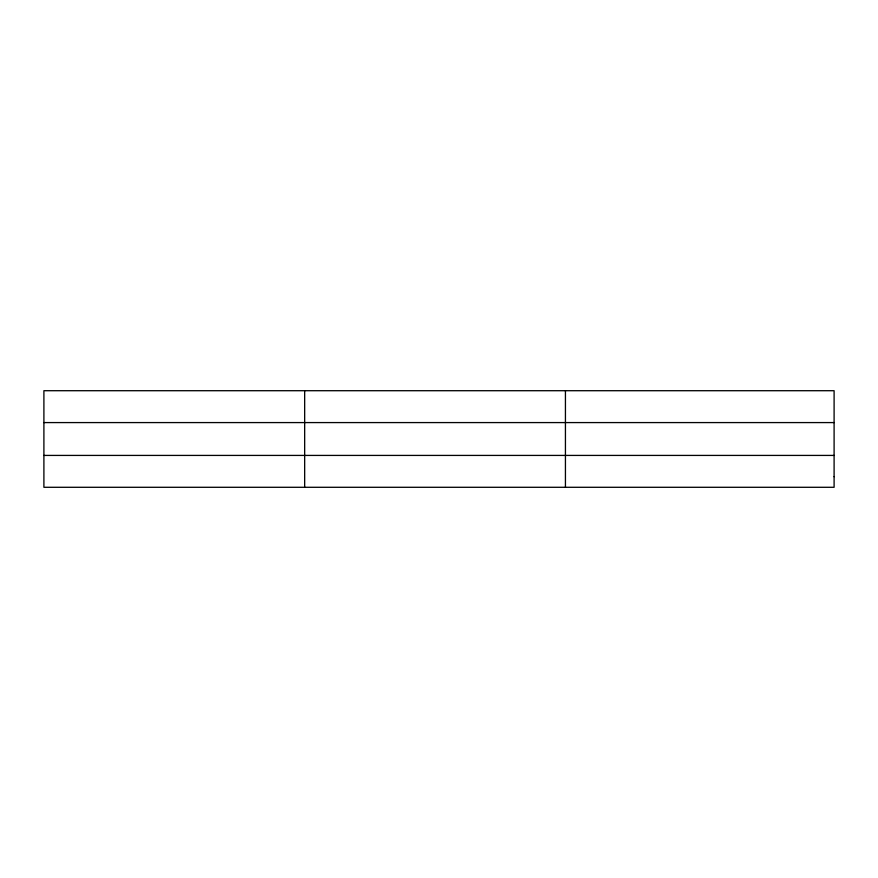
<?xml version="1.0" encoding="UTF-8"?>
<svg xmlns="http://www.w3.org/2000/svg" width="878" height="878" viewBox="0 0 878 878"><rect width="100%" height="100%" fill="white"/><g stroke="black" fill="none" stroke-linecap="round" stroke-linejoin="round"><path stroke-width="1.32" d="M304.666 390.71L304.666 487.29M565.432 390.71L565.432 487.29M43.9 422.581L834.1 422.581M43.9 455.419L834.1 455.419M834.1 476.666L834.1 487.29L43.9 487.29L43.9 390.71L834.1 390.71L834.1 476.666"/></g></svg>
